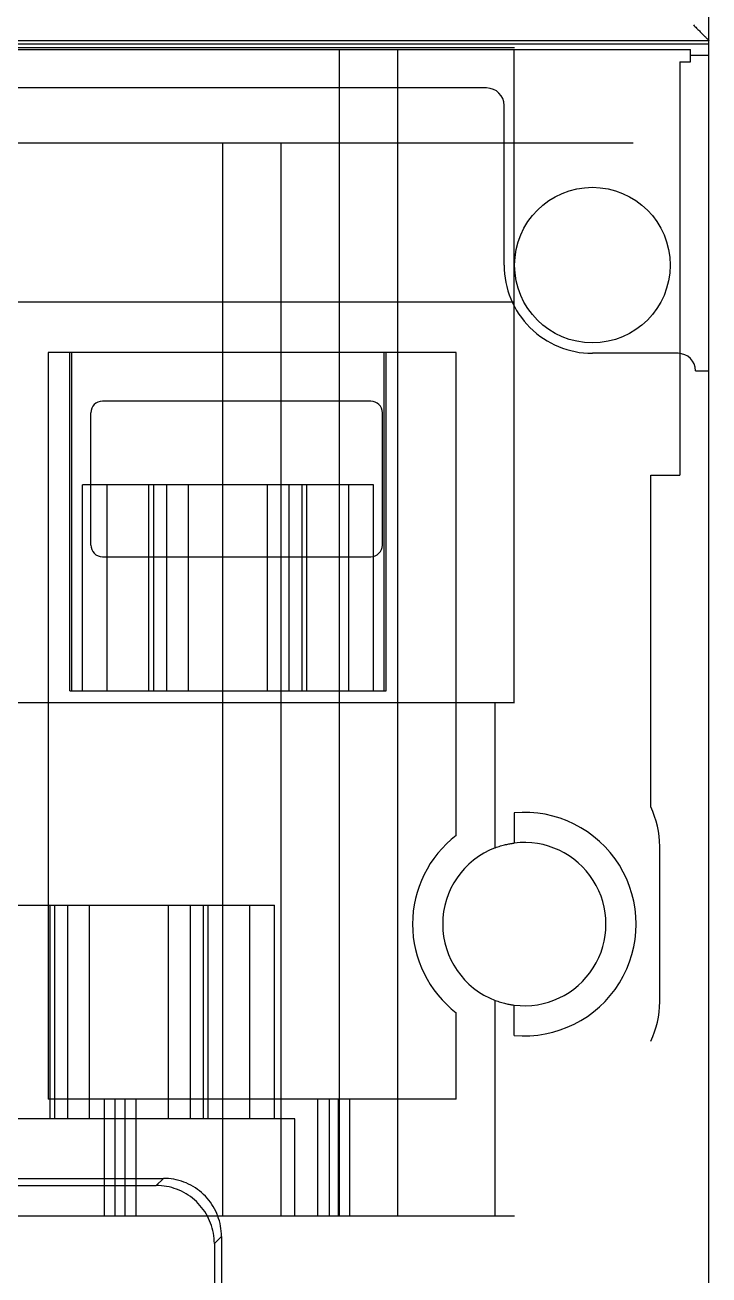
# Model space of a CAD drawing. Extents: x 0 to 226, y 0 to 690.
# Drawn here: x 182.8 to 218, y 441.2 to 505.5 of the extents above; entities that cross this region are included whole.
import ezdxf

# ---------------------------------------------------------------- set-up
doc = ezdxf.new("R2010")
doc.units = 0
doc.layers.add('-15N-THT. THIẾT BỊ ĐÓNG MỞ', color=40, linetype='CONTINUOUS')

# ---------------------------------------------------------------- blocks, each defined once
blk = doc.blocks.new('06 - N - SC VSD ATV630D30~D45N4')
at = {"layer": '-15N-THT. THIẾT BỊ ĐÓNG MỞ'}
for p, q in [((104.99, -248.35), (104.99, 302.47)), ((104.19, 160.841), (104.229, 160.802)), ((104.229, 160.802), (104.267, 160.764)), ((104.267, 160.764), (104.306, 160.725)), ((104.306, 160.725), (104.345, 160.686)), ((104.345, 160.686), (104.383, 160.648)), ((104.383, 160.648), (104.421, 160.61)), ((104.421, 160.61), (104.459, 160.572)), ((104.459, 160.572), (104.497, 160.534)), ((104.497, 160.534), (104.534, 160.497)), ((104.534, 160.497), (104.571, 160.46)), ((104.571, 160.46), (104.607, 160.424)), ((104.607, 160.424), (104.643, 160.388)), ((104.643, 160.388), (104.677, 160.353)), ((104.677, 160.353), (104.711, 160.32)), ((104.711, 160.32), (104.744, 160.287)), ((104.744, 160.287), (104.776, 160.255)), ((104.776, 160.255), (104.806, 160.225)), ((104.806, 160.225), (104.835, 160.196)), ((104.835, 160.196), (104.862, 160.169)), ((104.862, 160.169), (104.887, 160.144)), ((104.887, 160.144), (104.91, 160.121)), ((104.91, 160.121), (104.931, 160.1)), ((-105, 159.864), (104.99, 159.864)), ((-17, 159.584), (104.03, 159.584)), ((34.52, 160.042), (104.989, 160.042)), ((94.99, 159.663), (34.72, 159.663)), ((85.99, 159.584), (85.99, 159.584)), ((85.99, 99.591), (85.99, 159.584)), ((88.99, 99.591), (88.99, 159.584)), ((88.99, 159.584), (88.99, 159.584)), ((94.944, 159.584), (94.944, 125.991)), ((94.99, 159.584), (94.99, 159.584)), ((101.088, 159.584), (101.088, 159.584)), ((104.03, 158.951), (104.03, 159.584)), ((104.03, 159.584), (104.03, 159.584)), ((104.931, 160.1), (104.949, 160.082)), ((104.949, 160.082), (104.964, 160.067)), ((104.964, 160.067), (104.976, 160.055)), ((104.976, 160.055), (104.984, 160.047)), ((104.984, 160.047), (104.989, 160.042)), ((104.989, 160.042), (104.989, 160.042)), ((104.989, 160.042), (104.989, 160.041)), ((104.989, 160.041), (104.99, 160.041)), ((104.99, 160.041), (104.99, 160.041)), ((104.99, 160.041), (104.99, 160.041)), ((104.99, 160.041), (104.99, 160.04)), ((104.99, 160.04), (104.99, 160.04)), ((104.99, 159.864), (104.99, 159.864)), ((103.49, 158.951), (103.49, 137.686)), ((103.49, 158.951), (103.49, 158.951)), ((103.49, 158.951), (104.03, 158.951)), ((104.03, 159.296), (104.99, 159.296)), ((104.03, 158.951), (104.03, 158.951)), ((93.553, 157.602), (-93.563, 157.602)), ((93.553, 157.602), (93.553, 157.602)), ((94.451, 148.491), (94.451, 156.703)), ((94.451, 156.703), (94.451, 156.703)), ((101.088, 154.765), (-17, 154.765)), ((79.99, 154.765), (79.99, 154.765)), ((79.99, 99.591), (79.99, 154.765)), ((82.99, 154.765), (82.99, 154.765)), ((82.99, 99.591), (82.99, 154.765)), ((85.99, 154.765), (85.99, 154.765)), ((88.99, 154.765), (88.99, 154.765)), ((101.088, 154.765), (101.088, 154.765)), ((94.451, 148.491), (94.451, 148.491)), ((94.99, 148.491), (94.99, 148.491)), ((102.99, 148.491), (102.99, 148.491)), ((94.99, 146.591), (68.99, 146.591)), ((92.99, 146.591), (92.99, 146.591)), ((94.99, 146.591), (94.99, 146.591)), ((91.99, 143.991), (70.99, 143.991)), ((70.99, 143.991), (70.99, 143.991)), ((70.99, 143.991), (70.99, 105.591)), ((72.116, 126.591), (72.116, 143.991)), ((72.116, 143.991), (72.116, 143.991)), ((72.22, 126.591), (72.22, 143.991)), ((88.273, 126.591), (88.273, 143.991)), ((88.376, 126.591), (88.376, 143.991)), ((88.376, 143.991), (88.376, 143.991)), ((91.99, 119.153), (91.99, 143.991)), ((91.99, 143.991), (91.99, 143.991)), ((103.402, 143.952), (98.99, 143.952)), ((98.99, 143.952), (98.99, 143.952)), ((103.402, 143.952), (103.402, 143.952)), ((104.301, 143.054), (104.99, 143.054)), ((104.301, 143.054), (104.301, 143.054)), ((104.99, 143.054), (104.99, 143.054)), ((73.79, 141.491), (73.79, 141.491)), ((87.59, 141.491), (73.79, 141.491)), ((87.59, 141.491), (87.59, 141.491)), ((73.19, 140.891), (73.19, 140.891)), ((73.19, 134.091), (73.19, 140.891)), ((88.19, 140.891), (88.19, 140.891)), ((88.19, 134.091), (88.19, 140.891)), ((101.99, 137.686), (103.49, 137.686)), ((101.99, 137.686), (101.99, 137.686)), ((101.99, 120.617), (101.99, 137.686)), ((103.49, 137.686), (103.49, 137.686)), ((87.727, 137.191), (72.766, 137.191)), ((72.766, 137.191), (72.766, 137.191)), ((72.766, 126.591), (72.766, 137.191)), ((74.036, 137.191), (74.036, 137.191)), ((74.036, 126.591), (74.036, 137.191)), ((76.182, 126.591), (76.182, 137.191)), ((76.424, 137.191), (76.424, 137.191)), ((76.424, 126.591), (76.424, 137.191)), ((77.097, 137.191), (77.097, 137.191)), ((77.097, 126.591), (77.097, 137.191)), ((78.214, 137.191), (78.214, 137.191)), ((78.214, 126.591), (78.214, 137.191)), ((82.278, 137.191), (82.278, 137.191)), ((82.278, 126.591), (82.278, 137.191)), ((83.396, 137.191), (83.396, 137.191)), ((83.396, 126.591), (83.396, 137.191)), ((84.069, 137.191), (84.069, 137.191)), ((84.069, 126.591), (84.069, 137.191)), ((84.31, 126.591), (84.31, 137.191)), ((86.457, 137.191), (86.457, 137.191)), ((86.457, 126.591), (86.457, 137.191)), ((87.727, 137.191), (87.727, 137.191)), ((87.727, 126.591), (87.727, 137.191)), ((73.19, 134.091), (73.19, 134.091)), ((88.19, 134.091), (88.19, 134.091)), ((73.79, 133.491), (73.79, 133.491)), ((73.79, 133.491), (87.59, 133.491)), ((87.59, 133.491), (87.59, 133.491)), ((72.116, 126.591), (88.376, 126.591)), ((72.116, 126.591), (72.116, 126.591)), ((72.766, 126.591), (72.766, 126.591)), ((74.036, 126.591), (74.036, 126.591)), ((76.424, 126.591), (76.424, 126.591)), ((77.097, 126.591), (77.097, 126.591)), ((78.214, 126.591), (78.214, 126.591)), ((82.278, 126.591), (82.278, 126.591)), ((83.396, 126.591), (83.396, 126.591)), ((84.069, 126.591), (84.069, 126.591)), ((86.457, 126.591), (86.457, 126.591)), ((87.727, 126.591), (87.727, 126.591)), ((88.376, 126.591), (88.376, 126.591)), ((68.99, 125.991), (94.99, 125.991)), ((70.99, 125.991), (70.99, 125.991)), ((91.99, 125.991), (91.99, 125.991)), ((92.99, 125.991), (92.99, 125.991)), ((93.99, 118.514), (93.99, 125.991)), ((94.99, 125.991), (94.99, 125.991)), ((94.97, 120.317), (94.97, 118.759)), ((94.97, 120.317), (94.97, 120.317)), ((94.99, 120.319), (94.99, 120.319)), ((101.99, 120.617), (101.99, 120.617)), ((91.99, 119.153), (91.99, 119.153)), ((93.99, 118.514), (94.059, 118.54)), ((94.059, 118.54), (94.128, 118.564)), ((94.128, 118.564), (94.197, 118.587)), ((94.197, 118.587), (94.265, 118.609)), ((94.265, 118.609), (94.333, 118.628)), ((94.333, 118.628), (94.399, 118.647)), ((94.399, 118.647), (94.463, 118.664)), ((94.463, 118.664), (94.525, 118.679)), ((94.525, 118.679), (94.585, 118.692)), ((94.585, 118.692), (94.641, 118.704)), ((94.641, 118.704), (94.695, 118.715)), ((94.695, 118.715), (94.745, 118.724)), ((94.745, 118.724), (94.791, 118.732)), ((94.791, 118.732), (94.833, 118.739)), ((94.833, 118.739), (94.87, 118.745)), ((94.87, 118.745), (94.902, 118.75)), ((94.902, 118.75), (94.93, 118.754)), ((94.93, 118.754), (94.952, 118.757)), ((94.952, 118.757), (94.97, 118.759)), ((94.97, 118.759), (94.97, 118.759)), ((102.453, 118.591), (102.453, 118.591)), ((102.453, 110.591), (102.453, 118.591)), ((67.68, 115.571), (82.64, 115.571)), ((71.096, 104.581), (71.096, 115.571)), ((71.337, 115.571), (71.337, 115.571)), ((71.337, 104.581), (71.337, 115.571)), ((72.01, 115.571), (72.01, 115.571)), ((72.01, 104.581), (72.01, 115.571)), ((73.128, 115.571), (73.128, 115.571)), ((73.128, 104.581), (73.128, 115.571)), ((77.192, 115.571), (77.192, 115.571)), ((77.192, 104.581), (77.192, 115.571)), ((78.31, 115.571), (78.31, 115.571)), ((78.31, 104.581), (78.31, 115.571)), ((78.983, 115.571), (78.983, 115.571)), ((78.983, 104.581), (78.983, 115.571)), ((79.224, 104.581), (79.224, 115.571)), ((81.37, 115.571), (81.37, 115.571)), ((81.37, 104.581), (81.37, 115.571)), ((82.64, 115.571), (82.64, 115.571)), ((82.64, 104.581), (82.64, 115.571)), ((89.74, 114.591), (89.74, 114.591)), ((91.29, 114.591), (91.29, 114.591)), ((99.69, 114.591), (99.69, 114.591)), ((101.227, 114.981), (101.227, 114.981)), ((101.24, 114.591), (101.24, 114.591)), ((89.753, 114.201), (89.753, 114.201)), ((93.99, 110.668), (94.059, 110.642)), ((93.99, 99.591), (93.99, 110.668)), ((94.059, 110.642), (94.128, 110.618)), ((94.128, 110.618), (94.197, 110.595)), ((91.99, 110.029), (91.99, 110.029)), ((91.99, 105.591), (91.99, 110.029)), ((94.197, 110.595), (94.265, 110.574)), ((94.265, 110.574), (94.333, 110.554)), ((94.333, 110.554), (94.399, 110.535)), ((94.399, 110.535), (94.463, 110.519)), ((94.463, 110.519), (94.525, 110.503)), ((94.525, 110.503), (94.585, 110.49)), ((94.585, 110.49), (94.641, 110.478)), ((94.641, 110.478), (94.695, 110.467)), ((94.695, 110.467), (94.745, 110.458)), ((94.745, 110.458), (94.791, 110.45)), ((94.791, 110.45), (94.833, 110.443)), ((94.833, 110.443), (94.87, 110.437)), ((94.87, 110.437), (94.902, 110.432)), ((94.902, 110.432), (94.93, 110.429)), ((94.93, 110.429), (94.952, 110.426)), ((94.952, 110.426), (94.97, 110.423)), ((94.97, 108.865), (94.97, 110.423)), ((94.97, 110.423), (94.97, 110.423)), ((94.97, 110.423), (94.97, 110.423)), ((102.453, 110.591), (102.453, 110.591)), ((94.97, 108.865), (94.97, 108.865)), ((94.99, 108.863), (94.99, 108.863)), ((101.99, 108.565), (101.99, 108.565)), ((91.99, 105.591), (70.99, 105.591)), ((70.99, 105.591), (70.99, 105.591)), ((73.875, 105.591), (73.875, 99.591)), ((74.448, 99.591), (74.448, 105.591)), ((74.932, 105.591), (74.932, 99.591)), ((75.505, 105.591), (75.505, 99.591)), ((84.875, 99.591), (84.875, 105.591)), ((85.448, 105.591), (85.448, 99.591)), ((85.932, 99.591), (85.932, 105.591)), ((86.505, 105.591), (86.505, 99.591)), ((91.99, 105.591), (91.99, 105.591)), ((83.69, 104.581), (66.69, 104.581)), ((71.337, 104.581), (71.337, 104.581)), ((72.01, 104.581), (72.01, 104.581)), ((73.128, 104.581), (73.128, 104.581)), ((77.192, 104.581), (77.192, 104.581)), ((78.31, 104.581), (78.31, 104.581)), ((78.983, 104.581), (78.983, 104.581)), ((81.37, 104.581), (81.37, 104.581)), ((82.64, 104.581), (82.64, 104.581)), ((83.69, 104.581), (83.69, 104.581)), ((83.69, 99.591), (83.69, 104.581)), ((3.068, 101.511), (76.922, 101.511)), ((3.434, 101.146), (76.556, 101.146)), ((76.556, 101.146), (76.922, 101.511)), ((76.69, 101.143), (76.556, 101.146)), ((76.824, 101.133), (76.69, 101.143)), ((76.957, 101.118), (76.824, 101.133)), ((77.056, 101.509), (76.922, 101.511)), ((77.09, 101.097), (76.957, 101.118)), ((77.19, 101.5), (77.056, 101.509)), ((77.221, 101.07), (77.09, 101.097)), ((77.323, 101.486), (77.19, 101.5)), ((77.351, 101.037), (77.221, 101.07)), ((77.456, 101.465), (77.323, 101.486)), ((77.479, 100.998), (77.351, 101.037)), ((77.588, 101.439), (77.456, 101.465)), ((77.606, 100.954), (77.479, 100.998)), ((77.718, 101.407), (77.588, 101.439)), ((77.73, 100.904), (77.606, 100.954)), ((77.847, 101.368), (77.718, 101.407)), ((77.974, 101.324), (77.847, 101.368)), ((78.098, 101.275), (77.974, 101.324)), ((78.221, 101.219), (78.098, 101.275)), ((78.341, 101.159), (78.221, 101.219)), ((78.457, 101.092), (78.341, 101.159)), ((78.571, 101.021), (78.457, 101.092)), ((78.682, 100.945), (78.571, 101.021)), ((77.852, 100.848), (77.73, 100.904)), ((77.971, 100.787), (77.852, 100.848)), ((78.088, 100.721), (77.971, 100.787)), ((78.201, 100.65), (78.088, 100.721)), ((78.312, 100.573), (78.201, 100.65)), ((78.418, 100.492), (78.312, 100.573)), ((78.521, 100.406), (78.418, 100.492)), ((78.62, 100.316), (78.521, 100.406)), ((78.715, 100.221), (78.62, 100.316)), ((78.789, 100.863), (78.682, 100.945)), ((78.892, 100.777), (78.789, 100.863)), ((78.991, 100.687), (78.892, 100.777)), ((79.086, 100.592), (78.991, 100.687)), ((79.176, 100.493), (79.086, 100.592)), ((79.262, 100.39), (79.176, 100.493)), ((79.344, 100.283), (79.262, 100.39)), ((78.805, 100.122), (78.715, 100.221)), ((78.891, 100.019), (78.805, 100.122)), ((78.972, 99.912), (78.891, 100.019)), ((79.049, 99.802), (78.972, 99.912)), ((79.12, 99.689), (79.049, 99.802)), ((79.186, 99.572), (79.12, 99.689)), ((79.42, 100.172), (79.344, 100.283)), ((79.491, 100.059), (79.42, 100.172)), ((79.557, 99.942), (79.491, 100.059)), ((79.618, 99.822), (79.557, 99.942)), ((79.673, 99.7), (79.618, 99.822)), ((79.723, 99.575), (79.673, 99.7)), ((-15, 99.591), (94.99, 99.591)), ((79.247, 99.453), (79.186, 99.572)), ((79.303, 99.331), (79.247, 99.453)), ((79.353, 99.207), (79.303, 99.331)), ((79.397, 99.08), (79.353, 99.207)), ((79.436, 98.952), (79.397, 99.08)), ((79.767, 99.448), (79.723, 99.575)), ((79.805, 99.319), (79.767, 99.448)), ((79.838, 99.189), (79.805, 99.319)), ((79.864, 99.057), (79.838, 99.189)), ((79.885, 98.924), (79.864, 99.057)), ((79.99, 99.591), (79.99, 99.591)), ((82.99, 99.591), (82.99, 99.591)), ((83.69, 99.591), (83.69, 99.591)), ((85.99, 99.591), (85.99, 99.591)), ((88.99, 99.591), (88.99, 99.591)), ((94.99, 99.591), (94.99, 99.591)), ((79.469, 98.822), (79.436, 98.952)), ((79.496, 98.691), (79.469, 98.822)), ((79.517, 98.558), (79.496, 98.691)), ((79.532, 98.425), (79.517, 98.558)), ((79.542, 98.291), (79.532, 98.425)), ((79.754, 98.366), (79.858, 98.47)), ((79.858, 98.47), (79.91, 98.523)), ((79.899, 98.791), (79.885, 98.924)), ((79.908, 98.657), (79.899, 98.791)), ((79.91, 98.523), (79.908, 98.657)), ((79.91, 98.523), (79.91, 71.719)), ((79.545, 98.157), (79.542, 98.291)), ((79.545, 98.157), (79.597, 98.21)), ((79.545, 98.157), (79.545, 78.949)), ((79.597, 98.21), (79.649, 98.262)), ((79.649, 98.262), (79.701, 98.314)), ((79.701, 98.314), (79.754, 98.366))]:
    blk.add_line(p, q, dxfattribs=at)
blk.add_circle((98.99, 148.491), 4, dxfattribs=at)
for centre, radius, start, end in [((98.99, 148.491), 4.539, 179.99998, 270.00002), ((73.79, 140.891), 0.6, 89.99998, 179.99998), ((87.59, 140.891), 0.6, 0, 89.99998), ((73.79, 134.091), 0.6, 180.00002, 270.00002), ((87.59, 134.091), 0.6, 270.00002, 0), ((95.49, 114.591), 5.75, 264.80936, 95.19062), ((97.79, 118.591), 4.663, 0, 25.75623), ((95.49, 114.591), 5.75, 127.49526, 232.50473), ((95.49, 114.591), 4.2, 110.92486, 249.07512), ((95.49, 114.591), 4.2, 262.88509, 97.11478), ((97.79, 110.591), 4.663, 334.24377, 0)]:
    blk.add_arc(centre, radius, start, end, dxfattribs=at)
for centre, major_axis, start_param, end_param in [((93.553, 156.703), (-0.636, 0.636), -2.354825, -0.786768), ((103.402, 143.054), (0.636, -0.636), 0.786768, 2.354825)]:
    blk.add_ellipse(centre, major_axis=major_axis, ratio=0.997265, start_param=start_param, end_param=end_param, dxfattribs=at)

msp = doc.modelspace()

# ---------------------------------------------------------------- block references
msp.add_blockref('06 - N - SC VSD ATV630D30~D45N4', (113.005, 344.65))

doc.saveas('drawing.dxf')
